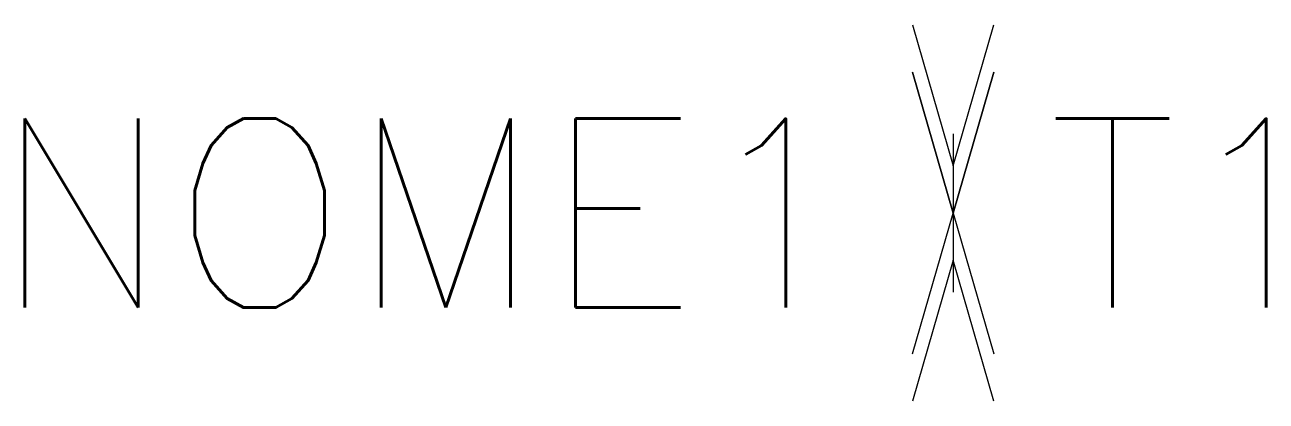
# Model space of a CAD drawing. Header units: millimetres. Extents: x -9.8 to 3.3, y -2.8 to 1.2.
import ezdxf
from ezdxf.enums import TextEntityAlignment as Align

# ---------------------------------------------------------------- set-up
doc = ezdxf.new("R2010")
doc.units = ezdxf.units.MM
doc.header["$LTSCALE"] = 10
doc.styles.add('ROMANS', font='romans.shx')

msp = doc.modelspace()

# ---------------------------------------------------------------- linework, layer by layer
msp.add_line((0, 0), (0, -1.676))
for points in [[(-0.431, 1.154), (0, -0.338), (0.431, 1.154)], [(-0.431, 0.654), (0, -0.838), (0.431, 0.654)], [(-0.431, -2.329), (0, -0.838), (-0.431, 0.654)], [(0.431, 0.654), (0, -0.838), (0.431, -2.329)], [(0.431, -2.829), (0, -1.338), (-0.431, -2.829)]]:
    msp.add_lwpolyline(points)

# ---------------------------------------------------------------- texts
at = {"style": 'ROMANS', "flags": 4}
msp.add_attdef('NOME1', text='', height=2, dxfattribs=at).set_placement((-1, -0.838), align=Align.MIDDLE_RIGHT)
msp.add_attdef('T1', text='', height=2, dxfattribs=at).set_placement((1, -0.838), align=Align.MIDDLE_LEFT)

doc.saveas('drawing.dxf')
